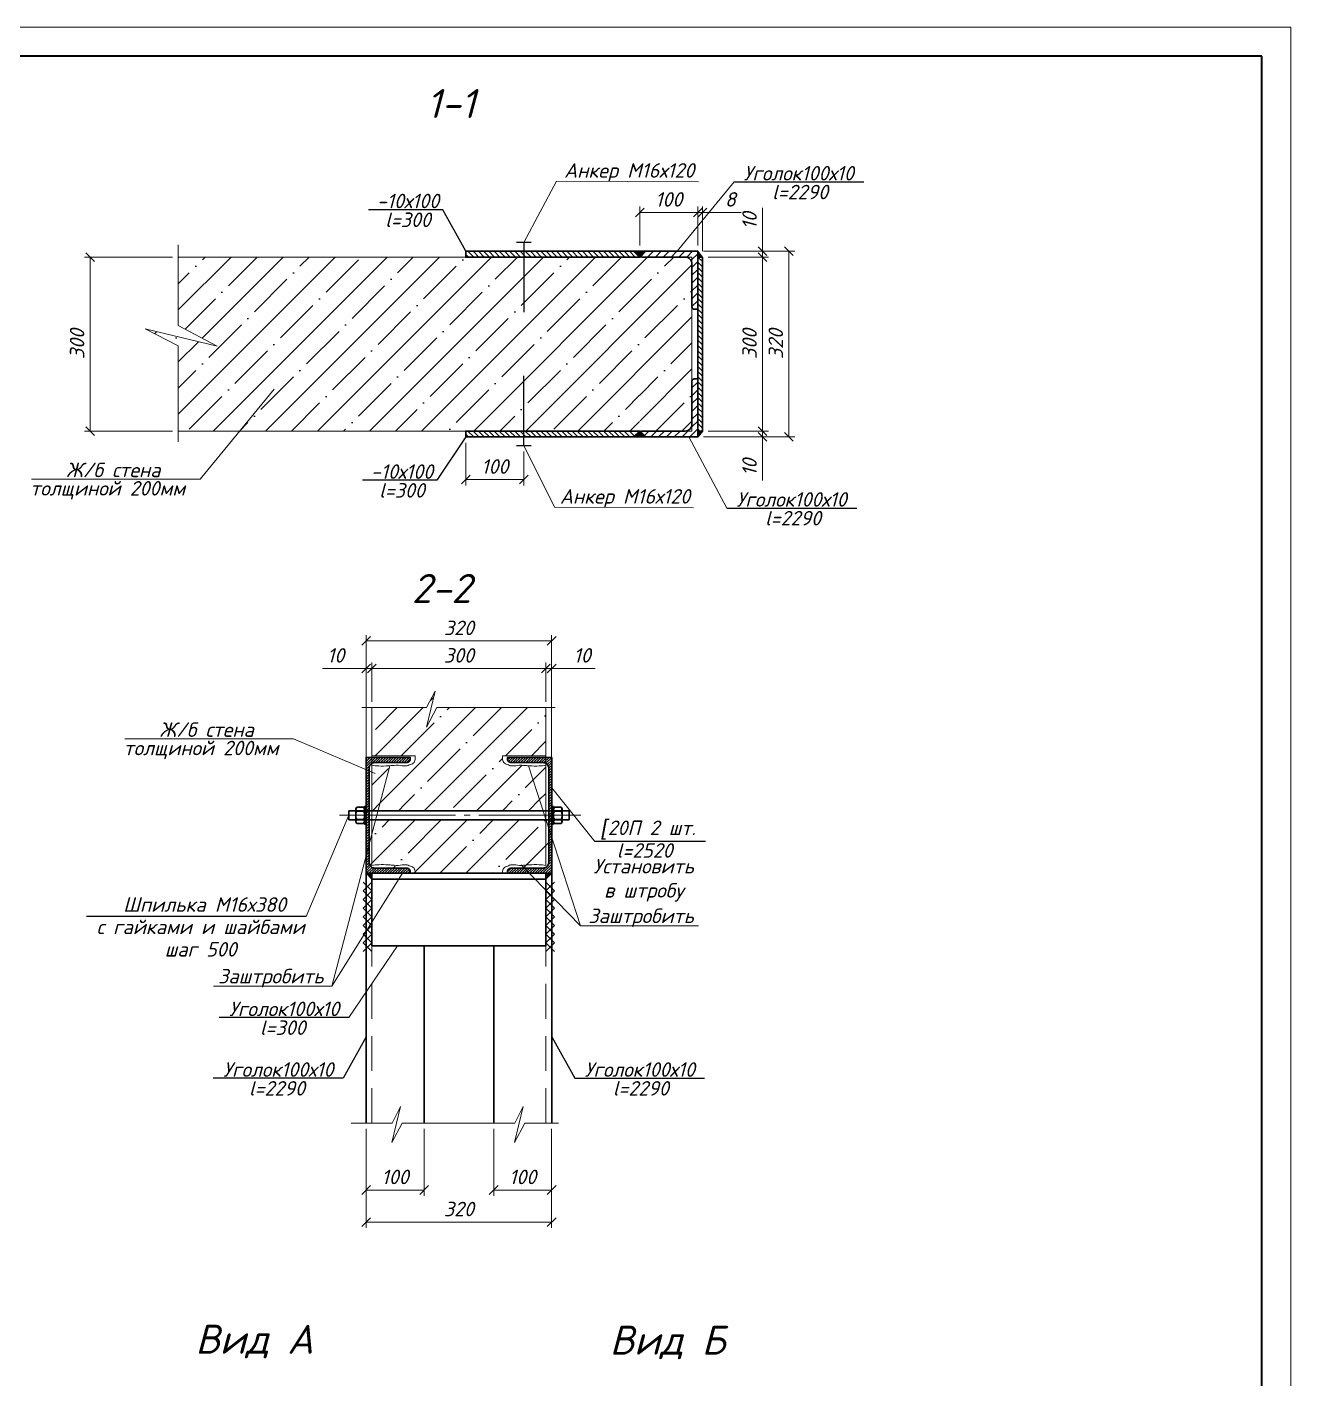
# Model space of a CAD drawing. Header units: millimetres. Extents: x 10124 to 8132345, y -95635 to 1386204.
# Drawn here: x 156351 to 158531, y 27729 to 30060 of the extents above; entities that cross this region are included whole.
import ezdxf

# ---------------------------------------------------------------- set-up
doc = ezdxf.new("R2010")
doc.units = ezdxf.units.MM
doc.linetypes.add('GOST2.303 5', pattern=[24, 20, -1.5, 1, -1.5])
doc.linetypes.add('Пунктир 2мм', pattern=[3, 2, -1])
doc.layers.get('DEFPOINTS').update_dxf_attribs({"color": 1})
doc.layers.add('013', color=7, linetype='Continuous', lineweight=13)
doc.layers.add('030', color=7, linetype='Continuous', lineweight=30)
doc.layers.add('ФВ-5', color=7, linetype='Continuous')
doc.styles.add('10', font='isocpeui.ttf', dxfattribs={"height": 25})
doc.styles.add('GOST', font='isocpeur.TTF')
doc.dimstyles.new('10', dxfattribs={"dimtxt": 37.5, "dimasz": 15, "dimexe": 10, "dimexo": 10, "dimgap": 10, "dimtad": 1, "dimtxsty": '10', "dimblk": 'OBLIQUE', "dimcen": 2.5, "dimadec": 0, "dimazin": 0, "dimtfac": 1, "dimtmove": 0, "dimatfit": 3, "dimfxl": 1, "dimlwd": 15, "dimlwe": 15, "dimarcsym": 0})
pattern_1 = [(45, (13699.287, 169.936), (-6.7351921, 6.7351921), [])]
pattern_2 = [(45, (13699.287, 69.936), (-6.7351921, 6.7351921), [])]

# ---------------------------------------------------------------- blocks, each defined once
blk = doc.blocks.new('*U16')
at = {"color": 44, "lineweight": 20, "ltscale": 10}
for p, q in [((594, 420), (0, 420)), ((594, 0), (594, 420))]:
    blk.add_line(p, q, dxfattribs=at)
at = {"color": 137, "lineweight": 35, "ltscale": 10}
for p, q in [((589, 415), (20, 415)), ((589, 5), (589, 415))]:
    blk.add_line(p, q, dxfattribs=at)
at = {"color": 44, "lineweight": 13, "style": 'GOST', "oblique": 10, "width": 0.8}
for tag in ['ФОРМАТВЕРТ', 'ФОРМАТГОРИЗ']:
    blk.add_attdef(tag, (542.98, 1.6), '', height=2, dxfattribs=at)
blk = doc.blocks.new('*U385')
blk.add_lwpolyline([(-28.3, 71.7), (-22.3, 71.7, -0.414214), (-18.3, 67.7), (-18.3, -6.3, 0.414214), (-6.3, -18.3), (67.7, -18.3, -0.414214), (71.7, -22.3), (71.7, -28.3), (-28.3, -28.3)], format="xyb", close=True)
blk = doc.blocks.new('_OBLIQUE')
at = {"color": 0, "linetype": 'ByBlock'}
blk.add_line((-0.5, -0.5), (0.5, 0.5), dxfattribs=at)
blk = doc.blocks.new('*D485')
at = {"color": 0, "lineweight": 15, "ltscale": 100, "transparency": 16777216}
for p, q in [((156602.3, 29663.5), (156450.3, 29663.5)), ((156460.3, 29363.5), (156460.3, 29663.5)), ((156602.3, 29363.5), (156450.3, 29363.5))]:
    blk.add_line(p, q, dxfattribs=at)
at = {"layer": 'DEFPOINTS', "color": 0, "ltscale": 100, "transparency": 16777216}
for p in [(156460.3, 29663.5), (156612.3, 29663.5), (156612.3, 29363.5)]:
    blk.add_point(p, dxfattribs=at)
at = {"color": 0, "lineweight": 15, "ltscale": 100, "transparency": 16777216, "xscale": 15, "yscale": 15, "zscale": 15}
for p, rotation in [((156460.3, 29663.5), 90), ((156460.3, 29363.5), 270)]:
    blk.add_blockref('_OBLIQUE', p, dxfattribs=dict(at, rotation=rotation))
at = {"color": 0, "ltscale": 100, "transparency": 16777216, "insert": (156437.8, 29513.5), "char_height": 25, "attachment_point": 5, "rotation": 90, "style": '10'}
blk.add_mtext('300', dxfattribs=at)
blk = doc.blocks.new('*D457')
at = {"color": 0, "lineweight": 15, "ltscale": 100, "transparency": 16777216}
for p, q in [((157408.2, 29683.5), (157408.2, 29750.5)), ((157508.2, 29683.5), (157508.2, 29750.5)), ((157508.2, 29740.5), (157408.2, 29740.5))]:
    blk.add_line(p, q, dxfattribs=at)
at = {"layer": 'DEFPOINTS', "color": 0, "ltscale": 100, "transparency": 16777216}
for p in [(157408.2, 29740.5), (157408.2, 29673.5), (157508.2, 29673.5)]:
    blk.add_point(p, dxfattribs=at)
at = {"color": 0, "lineweight": 15, "ltscale": 100, "transparency": 16777216, "xscale": 15, "yscale": 15, "zscale": 15, "rotation": 180}
blk.add_blockref('_OBLIQUE', (157408.2, 29740.5), dxfattribs=at)
at = {"color": 0, "lineweight": 15, "ltscale": 100, "transparency": 16777216, "xscale": 15, "yscale": 15, "zscale": 15}
blk.add_blockref('_OBLIQUE', (157508.2, 29740.5), dxfattribs=at)
at = {"color": 0, "ltscale": 100, "transparency": 16777216, "insert": (157458.2, 29763), "char_height": 25, "attachment_point": 5, "style": '10'}
blk.add_mtext('100', dxfattribs=at)
blk = doc.blocks.new('*D458')
at = {"color": 0, "lineweight": 15, "ltscale": 100, "transparency": 16777216}
for p, q in [((157508.2, 29683.5), (157508.2, 29750.5)), ((157516.2, 29673.5), (157516.2, 29750.5)), ((157508.2, 29740.5), (157493.2, 29740.5)), ((157508.2, 29740.5), (157516.2, 29740.5)), ((157516.2, 29740.5), (157582.8, 29740.5))]:
    blk.add_line(p, q, dxfattribs=at)
at = {"layer": 'DEFPOINTS', "color": 0, "ltscale": 100, "transparency": 16777216}
for p in [(157516.2, 29740.5), (157508.2, 29673.5), (157516.2, 29663.5)]:
    blk.add_point(p, dxfattribs=at)
at = {"color": 0, "lineweight": 15, "ltscale": 100, "transparency": 16777216, "xscale": 15, "yscale": 15, "zscale": 15}
blk.add_blockref('_OBLIQUE', (157508.2, 29740.5), dxfattribs=at)
at = {"color": 0, "lineweight": 15, "ltscale": 100, "transparency": 16777216, "xscale": 15, "yscale": 15, "zscale": 15, "rotation": 180}
blk.add_blockref('_OBLIQUE', (157516.2, 29740.5), dxfattribs=at)
at = {"color": 0, "ltscale": 100, "transparency": 16777216, "insert": (157564.5, 29763), "char_height": 25, "attachment_point": 5, "style": '10'}
blk.add_mtext('8', dxfattribs=at)
blk = doc.blocks.new('*D486')
at = {"color": 0, "lineweight": 15, "ltscale": 100, "transparency": 16777216}
for p, q in [((157620, 29363.5), (157620, 29378.5)), ((157518.2, 29353.5), (157630, 29353.5)), ((157526.2, 29363.5), (157630, 29363.5)), ((157620, 29363.5), (157620, 29353.5)), ((157620, 29353.5), (157620, 29278.4))]:
    blk.add_line(p, q, dxfattribs=at)
at = {"layer": 'DEFPOINTS', "color": 0, "ltscale": 100, "transparency": 16777216}
for p in [(157508.2, 29353.5), (157516.2, 29363.5), (157620, 29353.5)]:
    blk.add_point(p, dxfattribs=at)
at = {"color": 0, "lineweight": 15, "ltscale": 100, "transparency": 16777216, "xscale": 15, "yscale": 15, "zscale": 15}
for p, rotation in [((157620, 29363.5), 270), ((157620, 29353.5), 90)]:
    blk.add_blockref('_OBLIQUE', p, dxfattribs=dict(at, rotation=rotation))
at = {"color": 0, "ltscale": 100, "transparency": 16777216, "insert": (157597.5, 29300.9), "char_height": 25, "attachment_point": 5, "rotation": 90, "style": '10'}
blk.add_mtext('10', dxfattribs=at)
blk = doc.blocks.new('*D487')
at = {"color": 0, "lineweight": 15, "ltscale": 100, "transparency": 16777216}
for p, q in [((157526.2, 29663.5), (157630, 29663.5)), ((157620, 29363.5), (157620, 29663.5)), ((157526.2, 29363.5), (157630, 29363.5))]:
    blk.add_line(p, q, dxfattribs=at)
at = {"layer": 'DEFPOINTS', "color": 0, "ltscale": 100, "transparency": 16777216}
for p in [(157516.2, 29663.5), (157620, 29663.5), (157516.2, 29363.5)]:
    blk.add_point(p, dxfattribs=at)
at = {"color": 0, "lineweight": 15, "ltscale": 100, "transparency": 16777216, "xscale": 15, "yscale": 15, "zscale": 15}
for p, rotation in [((157620, 29663.5), 90), ((157620, 29363.5), 270)]:
    blk.add_blockref('_OBLIQUE', p, dxfattribs=dict(at, rotation=rotation))
at = {"color": 0, "ltscale": 100, "transparency": 16777216, "insert": (157597.5, 29513.5), "char_height": 25, "attachment_point": 5, "rotation": 90, "style": '10'}
blk.add_mtext('300', dxfattribs=at)
blk = doc.blocks.new('*D459')
at = {"color": 0, "lineweight": 15, "ltscale": 100, "transparency": 16777216}
for p, q in [((157620, 29673.5), (157620, 29748.7)), ((157518.2, 29673.5), (157630, 29673.5)), ((157526.2, 29663.5), (157630, 29663.5)), ((157620, 29663.5), (157620, 29673.5)), ((157620, 29663.5), (157620, 29648.5))]:
    blk.add_line(p, q, dxfattribs=at)
at = {"layer": 'DEFPOINTS', "color": 0, "ltscale": 100, "transparency": 16777216}
for p in [(157508.2, 29673.5), (157516.2, 29663.5), (157620, 29673.5)]:
    blk.add_point(p, dxfattribs=at)
at = {"color": 0, "lineweight": 15, "ltscale": 100, "transparency": 16777216, "xscale": 15, "yscale": 15, "zscale": 15}
for p, rotation in [((157620, 29673.5), 270), ((157620, 29663.5), 90)]:
    blk.add_blockref('_OBLIQUE', p, dxfattribs=dict(at, rotation=rotation))
at = {"color": 0, "ltscale": 100, "transparency": 16777216, "insert": (157597.5, 29726.1), "char_height": 25, "attachment_point": 5, "rotation": 90, "style": '10'}
blk.add_mtext('10', dxfattribs=at)
blk = doc.blocks.new('*D460')
at = {"color": 0, "lineweight": 15, "ltscale": 100, "transparency": 16777216}
for p, q in [((157518.2, 29673.5), (157675.3, 29673.5)), ((157665.3, 29353.5), (157665.3, 29673.5)), ((157518.2, 29353.5), (157675.3, 29353.5))]:
    blk.add_line(p, q, dxfattribs=at)
at = {"layer": 'DEFPOINTS', "color": 0, "ltscale": 100, "transparency": 16777216}
for p in [(157508.2, 29673.5), (157665.3, 29673.5), (157508.2, 29353.5)]:
    blk.add_point(p, dxfattribs=at)
at = {"color": 0, "lineweight": 15, "ltscale": 100, "transparency": 16777216, "xscale": 15, "yscale": 15, "zscale": 15}
for p, rotation in [((157665.3, 29673.5), 90), ((157665.3, 29353.5), 270)]:
    blk.add_blockref('_OBLIQUE', p, dxfattribs=dict(at, rotation=rotation))
at = {"color": 0, "ltscale": 100, "transparency": 16777216, "insert": (157642.8, 29513.5), "char_height": 25, "attachment_point": 5, "rotation": 90, "style": '10'}
blk.add_mtext('320', dxfattribs=at)
blk = doc.blocks.new('*D489')
at = {"color": 0, "lineweight": 15, "ltscale": 100, "transparency": 16777216}
for p, q in [((157108.2, 29343.5), (157108.2, 29269.9)), ((157208.2, 29328.5), (157208.2, 29269.9)), ((157108.2, 29279.9), (157208.2, 29279.9))]:
    blk.add_line(p, q, dxfattribs=at)
at = {"layer": 'DEFPOINTS', "color": 0, "ltscale": 100, "transparency": 16777216}
for p in [(157108.2, 29353.5), (157208.2, 29338.5), (157208.2, 29279.9)]:
    blk.add_point(p, dxfattribs=at)
at = {"color": 0, "lineweight": 15, "ltscale": 100, "transparency": 16777216, "xscale": 15, "yscale": 15, "zscale": 15, "rotation": 180}
blk.add_blockref('_OBLIQUE', (157108.2, 29279.9), dxfattribs=at)
at = {"color": 0, "lineweight": 15, "ltscale": 100, "transparency": 16777216, "xscale": 15, "yscale": 15, "zscale": 15}
blk.add_blockref('_OBLIQUE', (157208.2, 29279.9), dxfattribs=at)
at = {"color": 0, "ltscale": 100, "transparency": 16777216, "insert": (157158.2, 29302.4), "char_height": 25, "attachment_point": 5, "style": '10'}
blk.add_mtext('100', dxfattribs=at)
blk = doc.blocks.new('*D446')
at = {"color": 0, "lineweight": 15, "ltscale": 100, "transparency": 16777216}
for p, q in [((156946.2, 28896.6), (156946.2, 28964.2)), ((157246.2, 28896.6), (157246.2, 28964.2)), ((156946.2, 28954.2), (157246.2, 28954.2))]:
    blk.add_line(p, q, dxfattribs=at)
at = {"layer": 'DEFPOINTS', "color": 0, "ltscale": 100, "transparency": 16777216}
for p in [(157246.2, 28954.2), (156946.2, 28886.6), (157246.2, 28886.6)]:
    blk.add_point(p, dxfattribs=at)
at = {"color": 0, "lineweight": 15, "ltscale": 100, "transparency": 16777216, "xscale": 15, "yscale": 15, "zscale": 15, "rotation": 180}
blk.add_blockref('_OBLIQUE', (156946.2, 28954.2), dxfattribs=at)
at = {"color": 0, "lineweight": 15, "ltscale": 100, "transparency": 16777216, "xscale": 15, "yscale": 15, "zscale": 15}
blk.add_blockref('_OBLIQUE', (157246.2, 28954.2), dxfattribs=at)
at = {"color": 0, "ltscale": 100, "transparency": 16777216, "insert": (157096.2, 28976.7), "char_height": 25, "attachment_point": 5, "style": '10'}
blk.add_mtext('300', dxfattribs=at)
blk = doc.blocks.new('*D447')
at = {"layer": '013', "color": 0, "lineweight": 15, "ltscale": 100, "transparency": 16777216}
for p, q in [((156936.2, 28896.6), (156936.2, 28964.2)), ((156946.2, 28896.6), (156946.2, 28964.2)), ((156936.2, 28954.2), (156861.1, 28954.2)), ((156946.2, 28954.2), (156936.2, 28954.2)), ((156946.2, 28954.2), (156961.2, 28954.2))]:
    blk.add_line(p, q, dxfattribs=at)
at = {"layer": 'DEFPOINTS', "color": 0, "ltscale": 100, "transparency": 16777216}
for p in [(156936.2, 28954.2), (156936.2, 28886.6), (156946.2, 28886.6)]:
    blk.add_point(p, dxfattribs=at)
at = {"layer": '013', "color": 0, "lineweight": 15, "ltscale": 100, "transparency": 16777216, "xscale": 15, "yscale": 15, "zscale": 15}
blk.add_blockref('_OBLIQUE', (156936.2, 28954.2), dxfattribs=at)
at = {"layer": '013', "color": 0, "lineweight": 15, "ltscale": 100, "transparency": 16777216, "xscale": 15, "yscale": 15, "zscale": 15, "rotation": 180}
blk.add_blockref('_OBLIQUE', (156946.2, 28954.2), dxfattribs=at)
at = {"layer": '013', "color": 0, "ltscale": 100, "transparency": 16777216, "insert": (156883.7, 28976.7), "char_height": 25, "attachment_point": 5, "style": '10'}
blk.add_mtext('10', dxfattribs=at)
blk = doc.blocks.new('*D448')
at = {"layer": '013', "color": 0, "lineweight": 15, "ltscale": 100, "transparency": 16777216}
for p, q in [((157246.2, 28896.6), (157246.2, 28964.2)), ((157256.2, 28710.9), (157256.2, 28964.2)), ((157246.2, 28954.2), (157231.2, 28954.2)), ((157246.2, 28954.2), (157256.2, 28954.2)), ((157256.2, 28954.2), (157331.4, 28954.2))]:
    blk.add_line(p, q, dxfattribs=at)
at = {"layer": 'DEFPOINTS', "color": 0, "ltscale": 100, "transparency": 16777216}
for p in [(157256.2, 28954.2), (157246.2, 28886.6), (157256.2, 28700.9)]:
    blk.add_point(p, dxfattribs=at)
at = {"layer": '013', "color": 0, "lineweight": 15, "ltscale": 100, "transparency": 16777216, "xscale": 15, "yscale": 15, "zscale": 15}
blk.add_blockref('_OBLIQUE', (157246.2, 28954.2), dxfattribs=at)
at = {"layer": '013', "color": 0, "lineweight": 15, "ltscale": 100, "transparency": 16777216, "xscale": 15, "yscale": 15, "zscale": 15, "rotation": 180}
blk.add_blockref('_OBLIQUE', (157256.2, 28954.2), dxfattribs=at)
at = {"layer": '013', "color": 0, "ltscale": 100, "transparency": 16777216, "insert": (157308.8, 28976.7), "char_height": 25, "attachment_point": 5, "style": '10'}
blk.add_mtext('10', dxfattribs=at)
blk = doc.blocks.new('*D449')
at = {"layer": '013', "color": 0, "lineweight": 15, "ltscale": 100, "transparency": 16777216}
for p, q in [((156936.2, 28710.9), (156936.2, 29011.6)), ((156936.2, 29001.6), (157256.2, 29001.6)), ((157256.2, 28710.9), (157256.2, 29011.6))]:
    blk.add_line(p, q, dxfattribs=at)
at = {"layer": 'DEFPOINTS', "color": 0, "ltscale": 100, "transparency": 16777216}
for p in [(157256.2, 29001.6), (156936.2, 28700.9), (157256.2, 28700.9)]:
    blk.add_point(p, dxfattribs=at)
at = {"layer": '013', "color": 0, "lineweight": 15, "ltscale": 100, "transparency": 16777216, "xscale": 15, "yscale": 15, "zscale": 15, "rotation": 180}
blk.add_blockref('_OBLIQUE', (156936.2, 29001.6), dxfattribs=at)
at = {"layer": '013', "color": 0, "lineweight": 15, "ltscale": 100, "transparency": 16777216, "xscale": 15, "yscale": 15, "zscale": 15}
blk.add_blockref('_OBLIQUE', (157256.2, 29001.6), dxfattribs=at)
at = {"layer": '013', "color": 0, "ltscale": 100, "transparency": 16777216, "insert": (157096.2, 29024.1), "char_height": 25, "attachment_point": 5, "style": '10'}
blk.add_mtext('320', dxfattribs=at)
blk = doc.blocks.new('*D451')
at = {"layer": '013', "color": 0, "lineweight": 15, "ltscale": 100, "transparency": 16777216}
for p, q in [((156936.2, 28160.3), (156936.2, 28044.8)), ((157036.2, 28160.3), (157036.2, 28044.8)), ((156936.2, 28054.8), (157036.2, 28054.8))]:
    blk.add_line(p, q, dxfattribs=at)
at = {"layer": 'DEFPOINTS', "color": 0, "ltscale": 100, "transparency": 16777216}
for p in [(156936.2, 28170.3), (157036.2, 28170.3), (157036.2, 28054.8)]:
    blk.add_point(p, dxfattribs=at)
at = {"layer": '013', "color": 0, "lineweight": 15, "ltscale": 100, "transparency": 16777216, "xscale": 15, "yscale": 15, "zscale": 15, "rotation": 180}
blk.add_blockref('_OBLIQUE', (156936.2, 28054.8), dxfattribs=at)
at = {"layer": '013', "color": 0, "lineweight": 15, "ltscale": 100, "transparency": 16777216, "xscale": 15, "yscale": 15, "zscale": 15}
blk.add_blockref('_OBLIQUE', (157036.2, 28054.8), dxfattribs=at)
at = {"layer": '013', "color": 0, "ltscale": 100, "transparency": 16777216, "insert": (156986.2, 28077.3), "char_height": 25, "attachment_point": 5, "style": '10'}
blk.add_mtext('100', dxfattribs=at)
blk = doc.blocks.new('*D452')
at = {"layer": '013', "color": 0, "lineweight": 15, "ltscale": 100, "transparency": 16777216}
for p, q in [((156936.2, 28160.3), (156936.2, 27989.5)), ((157256.2, 28160.3), (157256.2, 27989.5)), ((156936.2, 27999.5), (157256.2, 27999.5))]:
    blk.add_line(p, q, dxfattribs=at)
at = {"layer": 'DEFPOINTS', "color": 0, "ltscale": 100, "transparency": 16777216}
for p in [(156936.2, 28170.3), (157256.2, 28170.3), (157256.2, 27999.5)]:
    blk.add_point(p, dxfattribs=at)
at = {"layer": '013', "color": 0, "lineweight": 15, "ltscale": 100, "transparency": 16777216, "xscale": 15, "yscale": 15, "zscale": 15, "rotation": 180}
blk.add_blockref('_OBLIQUE', (156936.2, 27999.5), dxfattribs=at)
at = {"layer": '013', "color": 0, "lineweight": 15, "ltscale": 100, "transparency": 16777216, "xscale": 15, "yscale": 15, "zscale": 15}
blk.add_blockref('_OBLIQUE', (157256.2, 27999.5), dxfattribs=at)
at = {"layer": '013', "color": 0, "ltscale": 100, "transparency": 16777216, "insert": (157096.2, 28022), "char_height": 25, "attachment_point": 5, "style": '10'}
blk.add_mtext('320', dxfattribs=at)
blk = doc.blocks.new('*D453')
at = {"layer": '013', "color": 0, "lineweight": 15, "ltscale": 100, "transparency": 16777216}
for p, q in [((157156.2, 28160.3), (157156.2, 28044.8)), ((157256.2, 28160.3), (157256.2, 28044.8)), ((157156.2, 28054.8), (157256.2, 28054.8))]:
    blk.add_line(p, q, dxfattribs=at)
at = {"layer": 'DEFPOINTS', "color": 0, "ltscale": 100, "transparency": 16777216}
for p in [(157156.2, 28170.3), (157256.2, 28170.3), (157256.2, 28054.8)]:
    blk.add_point(p, dxfattribs=at)
at = {"layer": '013', "color": 0, "lineweight": 15, "ltscale": 100, "transparency": 16777216, "xscale": 15, "yscale": 15, "zscale": 15, "rotation": 180}
blk.add_blockref('_OBLIQUE', (157156.2, 28054.8), dxfattribs=at)
at = {"layer": '013', "color": 0, "lineweight": 15, "ltscale": 100, "transparency": 16777216, "xscale": 15, "yscale": 15, "zscale": 15}
blk.add_blockref('_OBLIQUE', (157256.2, 28054.8), dxfattribs=at)
at = {"layer": '013', "color": 0, "ltscale": 100, "transparency": 16777216, "insert": (157206.2, 28077.3), "char_height": 25, "attachment_point": 5, "style": '10'}
blk.add_mtext('100', dxfattribs=at)
blk = doc.blocks.new('*U291')
blk.add_lwpolyline([(-23, -100), (53, -100), (53, -96.5, 0.414214), (47.5, -91), (-8.3, -91, -0.414214), (-17.8, -81.5), (-17.8, 81.5, -0.414214), (-8.3, 91), (47.5, 91, 0.414214), (53, 96.5), (53, 100), (-23, 100)], format="xyb", close=True)
blk = doc.blocks.new('*U292')
at = {"color": 0, "linetype": 'ByBlock', "lineweight": -2}
for p, q in [((-7.4, 11), (-5.8, 13.9)), ((-7.4, 11), (-7.4, -11)), ((5.8, 13.9), (-5.8, 13.9)), ((-5.8, 6.9), (5.8, 6.9)), ((7.4, 11), (5.8, 13.9)), ((7.4, -11), (7.4, 11)), ((-7.4, -11), (-5.8, -13.9)), ((-5.8, -6.9), (5.8, -6.9)), ((5.8, -13.9), (-5.8, -13.9)), ((7.4, -11), (5.8, -13.9))]:
    blk.add_line(p, q, dxfattribs=at)
for centre, start, end in [((-1.7, 10.9), 179.278, 224.8196), ((-1.7, 2.9), 135.1804, 180.722), ((1.7, 10.9), 315.1804, 0.722), ((1.7, 2.9), 359.278, 44.8196), ((-1.7, -2.9), 179.278, 224.8196), ((-1.7, -10.9), 135.1804, 180.722), ((1.7, -2.9), 315.1804, 0.722), ((1.7, -10.9), 359.278, 44.8196)]:
    blk.add_arc(centre, 5.68, start, end, dxfattribs=at)
blk = doc.blocks.new('*U293')
at = {"color": 0, "linetype": 'ByBlock', "lineweight": 9}
for p, q in [((-1.5, 8.5), (1.5, 8.5)), ((-1.5, -8.5), (1.5, -8.5))]:
    blk.add_line(p, q, dxfattribs=at)
at = {"color": 0, "linetype": 'ByBlock', "lineweight": -2}
blk.add_lwpolyline([(-1.5, -15), (1.5, -15), (1.5, 15), (-1.5, 15)], close=True, dxfattribs=at)

msp = doc.modelspace()

# ---------------------------------------------------------------- hatches: boundary and pattern name
at = {"layer": '013', "ltscale": 100}
h = msp.add_hatch(dxfattribs=at)
h.set_pattern_fill('ANSI31', color=256, scale=2, angle=90)
h.set_pattern_definition([(135, (42734.478, 519.489), (-4.49012806, -4.49012806), [])])
h.paths.add_polyline_path([(157397.57, 29673.529), (157108.177, 29673.529), (157108.177, 29663.529), (157407.57, 29663.529)])
h = msp.add_hatch(color=256, dxfattribs=at)
h.dxf.hatch_style = 1
h.paths.add_polyline_path([(157397.57, 29673.529), (157418.783, 29673.529), (157408.177, 29662.923)])
h = msp.add_hatch(color=256, dxfattribs=at)
h.dxf.hatch_style = 1
h.paths.add_polyline_path([(157516.177, 29663.529), (157508.177, 29663.529), (157508.177, 29673.529)])
h = msp.add_hatch(dxfattribs=at)
h.set_pattern_fill('ANSI31', color=256, scale=2, angle=90)
h.set_pattern_definition([(135, (42709.478, 679.489), (-4.49012806, -4.49012806), [])])
h.paths.add_polyline_path([(157516.177, 29663.529), (157508.177, 29663.529), (157508.177, 29363.529), (157516.177, 29363.529)])
h = msp.add_hatch(dxfattribs=at)
h.set_pattern_fill('ANSI31', color=256, scale=2, angle=90)
h.set_pattern_definition([(135, (42734.478, 209.489), (-4.49012806, -4.49012806), [])])
h.paths.add_polyline_path([(157397.57, 29363.529), (157108.177, 29363.529), (157108.177, 29353.529), (157407.57, 29353.529)])
h = msp.add_hatch(color=256, dxfattribs=at)
h.dxf.hatch_style = 1
h.paths.add_polyline_path([(157397.57, 29353.529), (157418.783, 29353.529), (157408.177, 29364.136)])
h = msp.add_hatch(color=256, dxfattribs=at)
h.dxf.hatch_style = 1
h.paths.add_polyline_path([(157516.177, 29363.529), (157508.177, 29363.529), (157508.177, 29353.529)])
h = msp.add_hatch(dxfattribs=at)
h.set_pattern_fill('ANSI31', color=256)
h.set_pattern_definition([(45, (27079.0813, 265.427), (-2.24506403, 2.24506403), [])])
h.paths.add_polyline_path([(157012.248, 28797.387), (157012.248, 28800.887), (156936.248, 28800.887), (156936.248, 28600.887), (157012.248, 28600.887), (157012.248, 28604.387, 0.41421356), (157006.748, 28609.887), (156950.948, 28609.887, -0.41421356), (156941.448, 28619.387), (156941.448, 28782.387, -0.41421356), (156950.948, 28791.887), (157006.748, 28791.887, 0.41421356)])
h = msp.add_hatch(dxfattribs=at)
h.set_pattern_fill('ANSI31', color=256)
h.set_pattern_definition([(45, (26979.0813, 265.427), (-2.24506403, 2.24506403), [])])
h.paths.add_polyline_path([(157256.248, 28800.887), (157180.248, 28800.887), (157180.248, 28797.387, 0.41421356), (157185.748, 28791.887), (157241.548, 28791.887, -0.41421356), (157251.048, 28782.387), (157251.048, 28619.387, -0.41421356), (157241.548, 28609.887), (157185.748, 28609.887, 0.41421356), (157180.248, 28604.387), (157180.248, 28600.887), (157256.248, 28600.887)])
at = {"layer": 'ФВ-5', "ltscale": 100}
h = msp.add_hatch(dxfattribs=at)
h.set_pattern_fill('ANSI35', color=256, scale=10)
h.set_pattern_definition([(45, (13699.29, 169.936), (-44.90128, 44.90128), []), (45, (13744.19, 169.936), (-44.90128, 44.90128), [79.375, -15.875, 0, -15.875])])
edge = h.paths.add_edge_path()
edge.add_line((157498.177, 29549.529), (157498.177, 29651.529))
edge.add_arc((157486.177, 29651.529), 12, 0, 90)
edge.add_line((157486.177, 29663.529), (157412.177, 29663.529))
edge.add_line((157412.177, 29663.529), (157408.783, 29663.529))
edge.add_line((157408.783, 29663.529), (157408.177, 29662.923))
edge.add_line((157408.177, 29662.923), (157407.57, 29663.529))
edge.add_line((157407.57, 29663.529), (157108.177, 29663.529))
edge.add_line((157108.177, 29663.529), (156612.265, 29663.529))
edge.add_line((156612.265, 29663.529), (156612.265, 29545.599))
edge.add_line((156612.265, 29545.599), (156679.505, 29509.702))
edge.add_line((156679.505, 29509.702), (156554.973, 29539.614))
edge.add_line((156554.973, 29539.614), (156612.265, 29510.578))
edge.add_line((156612.265, 29510.578), (156612.265, 29363.529))
edge.add_line((156612.265, 29363.529), (157407.57, 29363.529))
edge.add_line((157407.57, 29363.529), (157408.177, 29464.136))
edge.add_line((157408.177, 29464.136), (157408.783, 29363.529))
edge.add_line((157408.783, 29363.529), (157486.177, 29363.529))
edge.add_arc((157486.177, 29375.529), 12, 270, 360)
edge.add_line((157498.177, 29375.529), (157498.177, 29549.529))
h = msp.add_hatch(dxfattribs=at)
h.set_pattern_fill('ANSI31', color=256, scale=3)
h.set_pattern_definition(pattern_1)
h.paths.add_polyline_path([(157508.177, 29673.529), (157418.783, 29673.529), (157409.668, 29664.414, 0.17113146), (157412.177, 29663.529), (157486.177, 29663.529), (157498.177, 29663.529), (157498.177, 29577.529, 0.41421356), (157502.177, 29573.529), (157508.177, 29573.529)])
h = msp.add_hatch(dxfattribs=at)
h.set_pattern_fill('ANSI31', color=256, scale=3)
h.set_pattern_definition(pattern_1)
h.paths.add_polyline_path([(157498.177, 29663.529), (157486.177, 29663.529, -0.41421356), (157498.177, 29651.529)], flags=17)
h = msp.add_hatch(dxfattribs=at)
h.set_pattern_fill('ANSI31', color=256, scale=3)
h.set_pattern_definition(pattern_2)
h.paths.add_polyline_path([(157508.177, 29453.529), (157502.177, 29453.529, 0.41421356), (157498.177, 29449.529), (157498.177, 29375.529), (157498.177, 29363.529), (157412.177, 29363.529, 0.17113146), (157409.668, 29362.645), (157418.783, 29353.529), (157508.177, 29353.529)])
h = msp.add_hatch(dxfattribs=at)
h.set_pattern_fill('ANSI31', color=256, scale=3)
h.set_pattern_definition(pattern_2)
h.paths.add_polyline_path([(157498.177, 29375.529, -0.41421356), (157486.177, 29363.529), (157498.177, 29363.529)], flags=17)
h = msp.add_hatch(dxfattribs=at)
h.set_pattern_fill('ANSI35', color=256, scale=10)
edge = h.paths.add_edge_path()
edge.add_line((157246.248, 28886.588), (157058.151, 28886.588))
edge.add_line((157058.151, 28886.588), (157040.202, 28852.968))
edge.add_line((157040.202, 28852.968), (157055.158, 28915.234))
edge.add_line((157055.158, 28915.234), (157040.64, 28886.588))
edge.add_line((157040.64, 28886.588), (156946.248, 28886.588))
edge.add_line((156946.248, 28886.588), (156946.248, 28803.589))
edge.add_line((156946.248, 28803.589), (157020.808, 28803.589))
edge.add_spline(control_points=[(157020.808, 28803.589), (157020.965, 28801.485), (157021.306, 28796.921), (157018.956, 28791.01), (157014.435, 28788.581), (157010.682, 28787.961), (157004.599, 28785.098), (156994.347, 28787.721), (156984.457, 28786.92), (156978.438, 28786.498), (156977.075, 28786.409)], knot_values=[30.88017024, 30.88017024, 30.88017024, 30.88017024, 37.22718214, 44.64335722, 48.11747301, 52.14232483, 56.02663105, 67.88578532, 81.89345893, 85.99063673, 85.99063673, 85.99063673, 85.99063673], degree=3, periodic=0)
edge.add_line((156977.075, 28786.409), (156962.368, 28730.68))
edge.add_line((156962.368, 28730.68), (157040.256, 28708.887))
edge.add_line((157040.256, 28708.887), (157241.568, 28708.887))
edge.add_line((157241.568, 28708.887), (157216.536, 28786.338))
edge.add_spline(control_points=[(157216.536, 28786.338), (157214.8, 28786.446), (157208.408, 28786.89), (157198.15, 28787.721), (157187.898, 28785.098), (157181.814, 28787.961), (157178.062, 28788.581), (157173.541, 28791.01), (157171.19, 28796.921), (157171.531, 28801.485), (157171.689, 28803.589)], knot_values=[29.76466783, 29.76466783, 29.76466783, 29.76466783, 34.97734804, 48.98502165, 60.84417593, 64.72848214, 68.75333396, 72.22744975, 79.64362483, 85.99063673, 85.99063673, 85.99063673, 85.99063673], degree=3, periodic=0)
edge.add_line((157171.689, 28803.589), (157246.248, 28803.589))
edge.add_line((157246.248, 28803.589), (157246.248, 28886.588))
h = msp.add_hatch(dxfattribs=at)
h.set_pattern_fill('ANSI35', color=256, scale=10)
edge = h.paths.add_edge_path(flags=17)
edge.add_spline(control_points=[(156977.075, 28786.409), (156976.282, 28786.357), (156969.892, 28785.959), (156959.573, 28785.624), (156950.124, 28786.687), (156946.248, 28787.122)], knot_values=[0, 0, 0, 0, 2.3812171, 19.19003842, 30.88017024, 30.88017024, 30.88017024, 30.88017024], degree=3, periodic=0)
edge.add_line((156946.248, 28787.122), (156946.248, 28735.19))
edge.add_line((156946.248, 28735.19), (156962.368, 28730.68))
edge.add_line((156962.368, 28730.68), (156977.075, 28786.409))
h = msp.add_hatch(dxfattribs=at)
h.set_pattern_fill('ANSI35', color=256, scale=10)
edge = h.paths.add_edge_path(flags=17)
edge.add_spline(control_points=[(157246.248, 28787.122), (157242.372, 28786.687), (157232.923, 28785.624), (157222.977, 28785.947), (157216.957, 28786.311), (157216.536, 28786.338)], knot_values=[0, 0, 0, 0, 11.69013182, 28.49895314, 29.76466783, 29.76466783, 29.76466783, 29.76466783], degree=3, periodic=0)
edge.add_line((157216.536, 28786.338), (157241.568, 28708.887))
edge.add_line((157241.568, 28708.887), (157246.248, 28708.887))
edge.add_line((157246.248, 28708.887), (157246.248, 28787.122))
h = msp.add_hatch(dxfattribs=at)
h.set_pattern_fill('ANSI35', color=256, scale=10)
h.paths.add_polyline_path([(156962.368, 28730.68), (156946.248, 28735.19), (156946.248, 28708.887), (156956.617, 28708.887)], flags=17)
h = msp.add_hatch(dxfattribs=at)
h.set_pattern_fill('ANSI35', color=256, scale=10)
h.paths.add_polyline_path([(156962.368, 28730.68), (156956.617, 28708.887), (157040.256, 28708.887)], flags=17)
h = msp.add_hatch(dxfattribs=at)
h.set_pattern_fill('ANSI35', color=256, scale=10)
h.paths.add_polyline_path([(156952.394, 28692.887), (156941.448, 28651.412), (156941.448, 28619.387, 0.41421356), (156950.948, 28609.887), (157006.748, 28609.887, -0.41421356), (157012.248, 28604.387), (157012.248, 28600.887), (157180.248, 28600.887), (157180.248, 28604.387, -0.41421356), (157185.748, 28609.887), (157241.548, 28609.887, 0.41421356), (157251.048, 28619.387), (157251.048, 28679.555), (157246.739, 28692.887)])
h = msp.add_hatch(color=256, dxfattribs=at)
h.dxf.hatch_style = 1
h.paths.add_polyline_path([(156946.248, 28600.887), (156936.248, 28600.887), (156946.248, 28590.887)])
h = msp.add_hatch(color=256, dxfattribs=at)
h.dxf.hatch_style = 1
h.paths.add_polyline_path([(157256.248, 28600.887), (157246.248, 28600.887), (157246.248, 28590.887)])

# ---------------------------------------------------------------- linework, layer by layer
at = {"ltscale": 100}
for p, q in [((157570.73, 29793.045), (157794.471, 29793.045)), ((157068.375, 29745.193), (156940.483, 29745.193)), ((157108.177, 29673.529), (157068.375, 29745.193)), ((157220.677, 29688.529), (157195.677, 29688.529)), ((157208.177, 29688.529), (157208.177, 29568.529)), ((157397.57, 29673.529), (157408.177, 29662.923)), ((157418.783, 29673.529), (157397.57, 29673.529)), ((157408.177, 29662.923), (157418.783, 29673.529)), ((157516.177, 29663.529), (157508.177, 29673.529)), ((157208.177, 29338.529), (157208.177, 29458.529)), ((157108.177, 29353.529), (157057.986, 29278.567)), ((157397.57, 29353.529), (157408.177, 29364.136)), ((157418.783, 29353.529), (157397.57, 29353.529)), ((157408.177, 29364.136), (157418.783, 29353.529)), ((157516.177, 29363.529), (157508.177, 29353.529)), ((157195.677, 29338.529), (157220.677, 29338.529)), ((157057.986, 29278.567), (156930.095, 29278.567)), ((157558.519, 29230.61), (157782.261, 29230.61)), ((157521.499, 28655.676), (157330.443, 28655.676)), ((156946.248, 28585.887), (156931.248, 28570.887)), ((156931.248, 28585.887), (156946.248, 28570.887)), ((157261.248, 28585.887), (157246.248, 28570.887)), ((157246.248, 28585.887), (157261.248, 28570.887)), ((156946.248, 28570.887), (156931.248, 28555.887)), ((156931.248, 28570.887), (156946.248, 28555.887)), ((157261.248, 28570.887), (157246.248, 28555.887)), ((157246.248, 28570.887), (157261.248, 28555.887)), ((156946.248, 28555.887), (156931.248, 28540.887)), ((156931.248, 28555.887), (156946.248, 28540.887)), ((156946.248, 28540.887), (156931.248, 28525.887)), ((156931.248, 28540.887), (156946.248, 28525.887)), ((157261.248, 28555.887), (157246.248, 28540.887)), ((157246.248, 28555.887), (157261.248, 28540.887)), ((157261.248, 28540.887), (157246.248, 28525.887)), ((157246.248, 28540.887), (157261.248, 28525.887)), ((156832.891, 28526.414), (156453.987, 28526.414)), ((156946.248, 28525.887), (156931.248, 28510.887)), ((156931.248, 28525.887), (156946.248, 28510.887)), ((157261.248, 28525.887), (157246.248, 28510.887)), ((157246.248, 28525.887), (157261.248, 28510.887)), ((156946.248, 28510.887), (156931.248, 28495.887)), ((156931.248, 28510.887), (156946.248, 28495.887)), ((156946.248, 28495.887), (156931.248, 28480.887)), ((156931.248, 28495.887), (156946.248, 28480.887)), ((157261.248, 28510.887), (157246.248, 28495.887)), ((157246.248, 28510.887), (157261.248, 28495.887)), ((157261.248, 28495.887), (157246.248, 28480.887)), ((157246.248, 28495.887), (157261.248, 28480.887)), ((156946.248, 28480.887), (156931.248, 28465.887)), ((156931.248, 28480.887), (156946.248, 28465.887)), ((157261.248, 28480.887), (157246.248, 28465.887)), ((157246.248, 28480.887), (157261.248, 28465.887)), ((156906.446, 28352.064), (156682.705, 28352.064)), ((156936.248, 28319.122), (156896.446, 28247.458)), ((157256.248, 28319.122), (157296.051, 28247.458)), ((156896.446, 28247.458), (156672.705, 28247.458)), ((157296.051, 28247.458), (157519.792, 28247.458))]:
    msp.add_line(p, q, dxfattribs=at)
at = {"layer": '013', "ltscale": 100}
for p, q in [((157472.421, 29673.529), (157570.73, 29793.045)), ((157558.519, 29230.61), (157492.5, 29353.529)), ((156946.248, 28622.887), (156946.248, 28886.588)), ((157246.248, 28622.887), (157246.248, 28886.588)), ((157020.808, 28803.589), (156946.248, 28803.589)), ((157171.689, 28803.589), (157246.248, 28803.589)), ((156876.81, 28406.481), (156977.075, 28786.409)), ((156946.248, 28614.652), (156946.248, 28787.122)), ((157305.687, 28510.503), (157216.536, 28786.338)), ((157246.248, 28787.122), (157246.248, 28614.652)), ((157330.443, 28655.676), (157256.248, 28748.124)), ((156832.891, 28526.414), (156906.248, 28700.887)), ((157203.814, 28615.259), (157305.687, 28510.503)), ((156876.81, 28406.481), (156998.748, 28600.887)), ((156946.248, 28590.887), (156936.248, 28600.887)), ((157246.248, 28590.887), (157256.248, 28600.887)), ((157305.687, 28510.503), (157509.285, 28510.503)), ((156990.164, 28475.887), (156906.205, 28352.064)), ((156876.81, 28406.481), (156673.212, 28406.481))]:
    msp.add_line(p, q, dxfattribs=at)
at = {"layer": '013', "linetype": 'GOST2.303 5', "ltscale": 10}
msp.add_line((156890.557, 28700.887), (157306.55, 28700.887), dxfattribs=at)
at = {"layer": '013', "linetype": 'Пунктир 2мм', "ltscale": 30}
for p, q in [((156946.248, 28170.254), (156946.248, 28475.887)), ((157246.248, 28170.254), (157246.248, 28475.887))]:
    msp.add_line(p, q, dxfattribs=at)
at = {"layer": '013', "ltscale": 100}
for points in [[(157208.177, 29688.529), (157264.504, 29794.564), (157509.153, 29793.351)], [(156612.265, 29344.876), (156612.265, 29510.578), (156554.973, 29539.614), (156679.505, 29509.702), (156612.265, 29545.599), (156612.265, 29684.721)], [(156612.265, 29663.529), (157498.177, 29663.529), (157498.177, 29363.529), (156612.265, 29363.529)], [(156777.698, 29435.819), (156649.782, 29280.452), (156359.129, 29280.452)], [(157208.177, 29338.529), (157260.916, 29232.487), (157500.655, 29231.274)], [(156928.625, 28886.588), (157040.64, 28886.588), (157055.158, 28915.234), (157040.202, 28852.968), (157058.151, 28886.588), (157262.172, 28886.588)], [(156951.734, 28772.741), (156810.8, 28832.623), (156520.147, 28832.623)], [(156910.221, 28170.254), (156980.885, 28170.254), (156995.403, 28198.9), (156980.447, 28136.634), (156998.395, 28170.254), (157104.676, 28170.254)], [(157104.676, 28170.254), (157192.593, 28170.254), (157207.111, 28198.9), (157192.155, 28136.634), (157210.103, 28170.254), (157267.957, 28170.254)]]:
    msp.add_lwpolyline(points, dxfattribs=at)
for points in [[(156946.248, 28787.122), (156957.889, 28786.046), (156974.696, 28786.261), (156981.16, 28786.692), (156995.166, 28786.907), (157007.018, 28786.476), (157010.681, 28787.768), (157014.559, 28788.845), (157017.576, 28790.567), (157020.808, 28797.242), (157020.808, 28803.589)], [(157246.248, 28787.122), (157234.608, 28786.046), (157217.8, 28786.261), (157211.336, 28786.692), (157197.33, 28786.907), (157185.479, 28786.476), (157181.816, 28787.768), (157177.938, 28788.845), (157174.921, 28790.567), (157171.689, 28797.242), (157171.689, 28803.589)], [(156946.248, 28614.652), (156957.889, 28615.729), (156974.696, 28615.514), (156981.16, 28615.083), (156995.166, 28614.868), (157007.018, 28615.299), (157010.681, 28614.007), (157014.559, 28612.93), (157017.576, 28611.208), (157020.808, 28604.533), (157020.808, 28600.887)], [(157246.248, 28614.652), (157234.608, 28615.729), (157217.8, 28615.514), (157211.336, 28615.083), (157197.33, 28614.868), (157185.479, 28615.299), (157181.816, 28614.007), (157177.938, 28612.93), (157174.921, 28611.208), (157171.689, 28604.533), (157171.689, 28600.887)]]:
    msp.add_spline(points, degree=3, dxfattribs=at)
at = {"layer": '030', "ltscale": 100}
for p, q in [((156906.248, 28708.887), (157286.248, 28708.887)), ((156906.248, 28708.887), (156906.248, 28692.887)), ((157286.248, 28708.887), (157286.248, 28692.887)), ((156906.248, 28692.887), (157286.248, 28692.887)), ((156936.248, 28170.254), (156936.248, 28600.887)), ((156936.248, 28600.887), (157256.248, 28600.887)), ((156936.248, 28600.887), (157061.248, 28600.887)), ((156946.248, 28475.887), (156946.248, 28600.887)), ((156946.248, 28600.887), (157246.248, 28600.887)), ((156946.248, 28590.887), (157246.248, 28590.887)), ((157246.248, 28475.887), (157246.248, 28600.887)), ((157256.248, 28170.254), (157256.248, 28600.887)), ((156946.248, 28475.887), (157246.248, 28475.887)), ((157036.248, 28170.254), (157036.248, 28475.887)), ((157156.248, 28170.254), (157156.248, 28475.887))]:
    msp.add_line(p, q, dxfattribs=at)
for points in [[(157408.177, 29673.529), (157108.177, 29673.529), (157108.177, 29663.529), (157408.177, 29663.529), (157408.177, 29673.529)], [(157508.177, 29463.529), (157508.177, 29363.529), (157516.177, 29363.529), (157516.177, 29663.529), (157508.177, 29663.529), (157508.177, 29463.529)], [(157408.177, 29353.529), (157108.177, 29353.529), (157108.177, 29363.529), (157408.177, 29363.529), (157408.177, 29353.529)]]:
    msp.add_lwpolyline(points, dxfattribs=at)

# ---------------------------------------------------------------- block references
at = {"xscale": 10, "yscale": 10, "zscale": 10}
msp.add_blockref('*U16', (152591.186, 25860.225), dxfattribs=at)
at = {"layer": '030', "xscale": -1, "rotation": 90}
msp.add_blockref('*U385', (157479.877, 29645.229), dxfattribs=at)
at = {"layer": '030', "rotation": 90}
msp.add_blockref('*U385', (157479.877, 29381.829), dxfattribs=at)
at = {"layer": '030'}
for name, p in [('*U291', (156959.248, 28700.887)), ('*U292', (156925.848, 28700.887)), ('*U293', (156934.748, 28700.887)), ('*U293', (157257.748, 28700.887)), ('*U292', (157266.648, 28700.887))]:
    msp.add_blockref(name, p, dxfattribs=at)
at = {"layer": '030', "xscale": -1}
msp.add_blockref('*U291', (157233.248, 28700.887), dxfattribs=at)

# ---------------------------------------------------------------- texts
at = {"color": 0, "lineweight": 9, "attachment_point": 5, "style": '10'}
for s, insert, char_height, width in [('\\pxi1.23419;1-1', (157051.562, 29928.351), 50, 2395.44136), ('\\pxi1.23419;Ж/б стена ', (156484.694, 29296.471), 25, 2395.44136), ('\\pxi1.23419;толщиной 200мм', (156475.006, 29261.404), 25, 2395.44136), ('\\pxi1.23419;2-2', (157035.233, 29092.118), 50, 295.72287), ('\\pxi1.23419;Ж/б стена ', (156645.712, 28848.642), 25, 2395.44136), ('\\pxi1.23419;толщиной 200мм', (156636.024, 28813.575), 25, 2395.44136), ('\\pxi1.23419;Вид А', (156712.651, 27793.472), 50, 295.72287), ('\\pxi1.23419;Вид Б', (157425.103, 27791.937), 50, 295.72287)]:
    msp.add_mtext(s, dxfattribs=dict(at, insert=insert, char_height=char_height, width=width))
at = {"ltscale": 100, "char_height": 25, "attachment_point": 5, "style": '10'}
for s, insert in [('Анкер М16х120', (157390.005, 29809.601)), ('Уголок100х10', (157682.28, 29808.082)), ('-10х100', (157008.476, 29760.23)), ('l=2290', (157684.687, 29775.708)), ('l=300', (157008.476, 29727.856)), ('-10х100', (156998.088, 29293.604)), ('l=300', (156998.088, 29261.229)), ('Анкер М16х120', (157382.716, 29247.524)), ('Уголок100х10', (157670.07, 29245.647)), ('l=2290', (157672.477, 29213.272)), ('{\\fArial|b0|i1|c204|p34;\\H1.08333x;[}20П 2 шт.', (157423.38, 28676.327)), ('l=2520 ', (157416.591, 28640.307)), ('Установить \\Pв штробу', (157414.922, 28588.934)), ('Шпилька М16х380', (156657.689, 28547.065)), ('Заштробить', (157410.522, 28524.216)), ('с гайками и шайбами', (156650.9, 28508.509)), ('шаг 500', (156650.9, 28469.809)), ('Заштробить', (156771.974, 28420.195)), ('Уголок100х10', (156794.895, 28367.101)), ('l=300', (156792.488, 28334.726)), ('Уголок100х10', (156784.895, 28262.495)), ('Уголок100х10', (157408.241, 28262.495)), ('l=2290', (156782.488, 28230.12)), ('l=2290', (157410.008, 28230.12))]:
    msp.add_mtext(s, dxfattribs=dict(at, insert=insert))

# ---------------------------------------------------------------- dimensions: what is measured, and where the dimension line sits
at = {"ltscale": 100}
for base, p1, p2, picture, middle in [((157408.177, 29740.509), (157508.177, 29673.529), (157408.177, 29673.529), '*D457', (157458.177, 29763.009)), ((157516.177, 29740.509), (157508.177, 29673.529), (157516.177, 29663.529), '*D458', (157564.491, 29763.009)), ((157208.177, 29279.858), (157108.177, 29353.529), (157208.177, 29338.529), '*D489', (157158.177, 29302.358)), ((157246.248, 28954.228), (156946.248, 28886.588), (157246.248, 28886.588), '*D446', (157096.248, 28976.728))]:
    dim = msp.add_linear_dim(base=base, p1=p1, p2=p2, dimstyle='10', dxfattribs=at)
    dim.commit()
    dim.dimension.update_dxf_attribs({"geometry": picture, "text_midpoint": middle})
for base, p1, p2, picture, middle in [((157620.043, 29673.529), (157516.177, 29663.529), (157508.177, 29673.529), '*D459', (157597.543, 29726.115)), ((157665.268, 29673.529), (157508.177, 29353.529), (157508.177, 29673.529), '*D460', (157642.768, 29513.529)), ((156460.31, 29663.529), (156612.265, 29363.529), (156612.265, 29663.529), '*D485', (156437.81, 29513.529)), ((157620.043, 29663.529), (157516.177, 29363.529), (157516.177, 29663.529), '*D487', (157597.543, 29513.529)), ((157620.043, 29353.529), (157516.177, 29363.529), (157508.177, 29353.529), '*D486', (157597.543, 29300.944))]:
    dim = msp.add_linear_dim(base=base, p1=p1, p2=p2, angle=90, dimstyle='10', dxfattribs=at)
    dim.commit()
    dim.dimension.update_dxf_attribs({"geometry": picture, "text_midpoint": middle})
at = {"layer": '013', "ltscale": 100}
for base, p1, p2, picture, middle in [((157256.248, 29001.552), (156936.248, 28700.887), (157256.248, 28700.887), '*D449', (157096.248, 29024.052)), ((156936.248, 28954.228), (156946.248, 28886.588), (156936.248, 28886.588), '*D447', (156883.663, 28976.728)), ((157036.248, 28054.845), (156936.248, 28170.254), (157036.248, 28170.254), '*D451', (156986.248, 28077.345)), ((157256.248, 27999.543), (156936.248, 28170.254), (157256.248, 28170.254), '*D452', (157096.248, 28022.043)), ((157256.248, 28054.845), (157156.248, 28170.254), (157256.248, 28170.254), '*D453', (157206.248, 28077.345))]:
    dim = msp.add_linear_dim(base=base, p1=p1, p2=p2, dimstyle='10', dxfattribs=at)
    dim.commit()
    dim.dimension.update_dxf_attribs({"geometry": picture, "text_midpoint": middle})
dim = msp.add_linear_dim(base=(157256.248, 28954.228), p1=(157246.248, 28886.588), p2=(157256.248, 28700.887), angle=180, dimstyle='10', dxfattribs=at)
dim.commit()
dim.dimension.update_dxf_attribs({"geometry": '*D448', "text_midpoint": (157308.834, 28976.728)})

doc.saveas('drawing.dxf')
